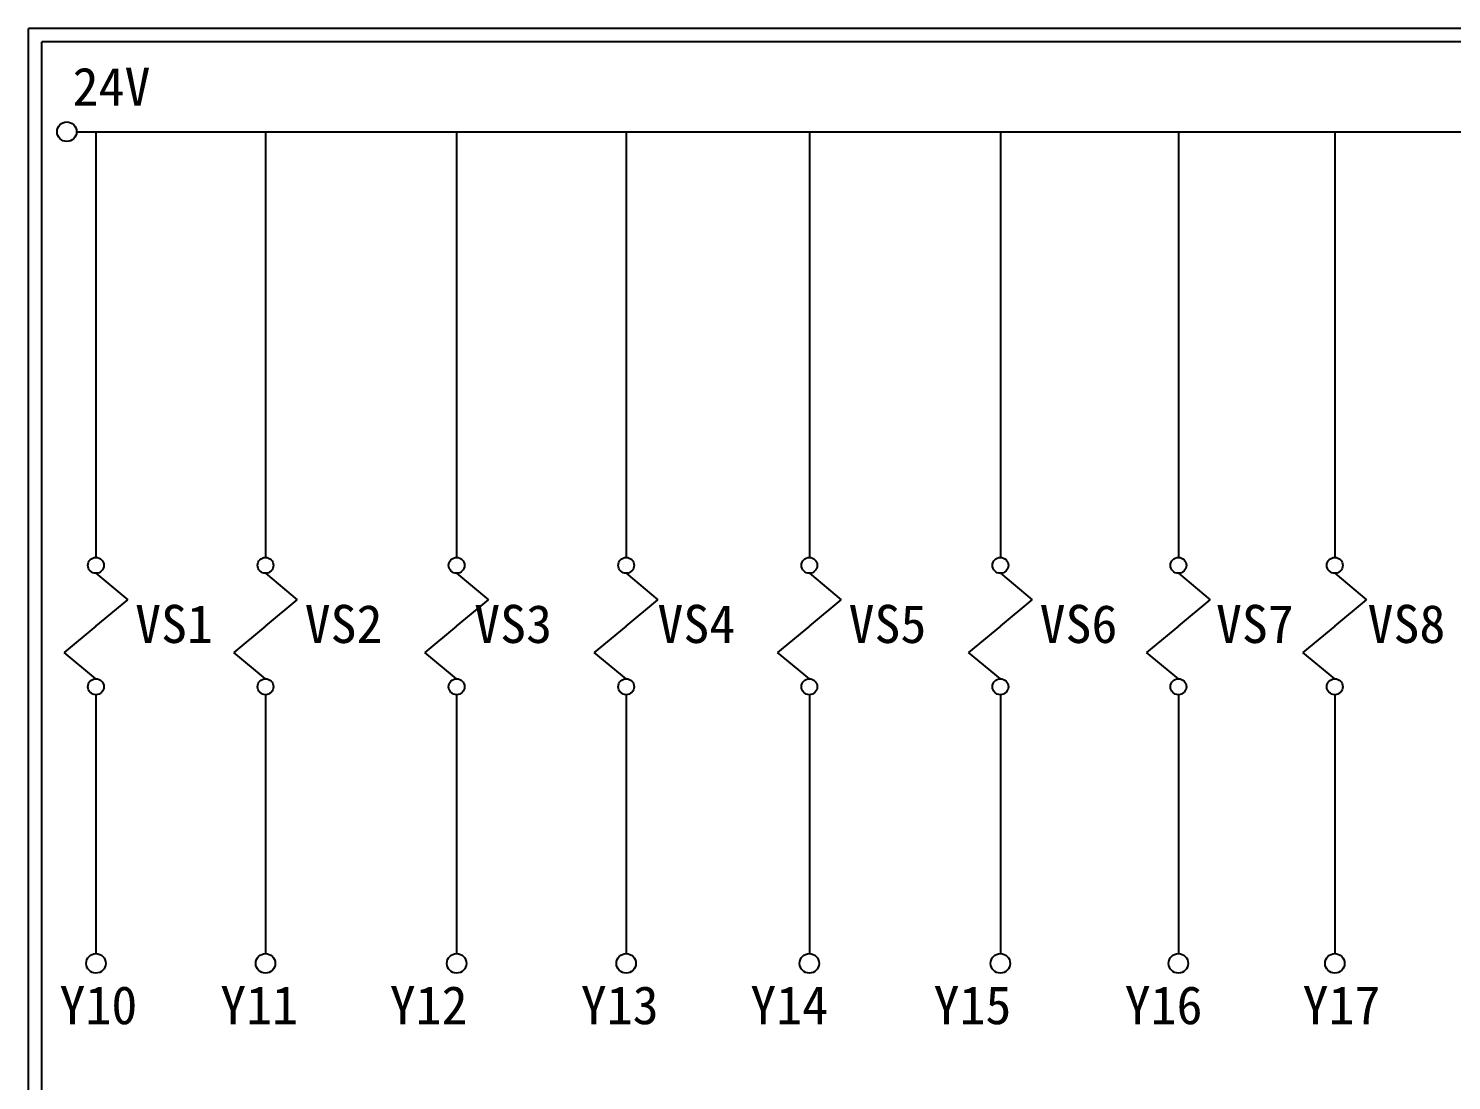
# Model space of a CAD drawing. Extents: x 926 to 1213, y 3 to 207.
# Drawn here: x 925.7 to 1060, y 107.6 to 207 of the extents above; entities that cross this region are included whole.
import ezdxf

# ---------------------------------------------------------------- set-up
doc = ezdxf.new("R2010")
doc.units = 0
doc.layers.add('圖框層', color=7, linetype='CONTINUOUS')
doc.layers.add('標尺寸層', color=3, linetype='CONTINUOUS')
doc.styles.add('STSL', font='KAIU.TTF')

msp = doc.modelspace()

# ---------------------------------------------------------------- linework, layer by layer
at = {"layer": '圖框層', "color": 7}
for p, q in [((1212.74, 206.97), (925.74, 206.97)), ((925.74, 3), (925.74, 206.97)), ((1211.49, 205.72), (926.99, 205.72)), ((926.99, 4.25), (926.99, 205.72))]:
    msp.add_line(p, q, dxfattribs=at)
at = {"layer": '標尺寸層', "color": 7}
for p, q in [((930.28, 197.22), (1207.88, 197.22)), ((932.11, 197.22), (932.11, 157.03)), ((948.11, 197.22), (948.11, 157.03)), ((966.15, 197.22), (966.15, 157.03)), ((982.15, 197.22), (982.15, 157.03)), ((999.44, 197.22), (999.44, 157.03)), ((1017.47, 197.22), (1017.47, 157.03)), ((1034.27, 197.22), (1034.27, 157.03)), ((1049.03, 197.22), (1049.03, 157.03)), ((932.11, 155.53), (935.12, 153.04)), ((948.11, 155.53), (951.11, 153.04)), ((966.15, 155.53), (969.15, 153.04)), ((982.15, 155.53), (985.15, 153.04)), ((999.44, 155.53), (1002.44, 153.04)), ((1017.47, 155.53), (1020.48, 153.04)), ((1034.27, 155.53), (1037.27, 153.04)), ((1049.03, 155.53), (1052.03, 153.04)), ((932.11, 150.55), (935.12, 153.04)), ((948.11, 150.55), (951.11, 153.04)), ((966.15, 150.55), (969.15, 153.04)), ((982.15, 150.55), (985.15, 153.04)), ((999.44, 150.55), (1002.44, 153.04)), ((1017.47, 150.55), (1020.48, 153.04)), ((1034.27, 150.55), (1037.27, 153.04)), ((1049.03, 150.55), (1052.03, 153.04)), ((932.11, 150.55), (929.11, 148.06)), ((948.11, 150.55), (945.11, 148.06)), ((966.15, 150.55), (963.14, 148.06)), ((982.15, 150.55), (979.14, 148.06)), ((999.44, 150.55), (996.43, 148.06)), ((1017.47, 150.55), (1014.47, 148.06)), ((1034.27, 150.55), (1031.27, 148.06)), ((1049.03, 150.55), (1046.02, 148.06)), ((932.11, 145.57), (929.11, 148.06)), ((948.11, 145.57), (945.11, 148.06)), ((966.15, 145.57), (963.14, 148.06)), ((982.15, 145.57), (979.14, 148.06)), ((999.44, 145.57), (996.43, 148.06)), ((1017.47, 145.57), (1014.47, 148.06)), ((1034.27, 145.57), (1031.27, 148.06)), ((1049.03, 145.57), (1046.02, 148.06)), ((932.11, 144.07), (932.11, 119.62)), ((948.11, 144.07), (948.11, 119.62)), ((966.15, 144.07), (966.15, 119.62)), ((982.15, 144.07), (982.15, 119.62)), ((999.44, 144.07), (999.44, 119.62)), ((1017.47, 144.07), (1017.47, 119.62)), ((1034.27, 144.07), (1034.27, 119.62)), ((1049.03, 144.07), (1049.03, 119.62))]:
    msp.add_line(p, q, dxfattribs=at)
for centre, radius in [((929.36, 197.22), 0.92), ((932.11, 156.28), 0.751), ((948.11, 156.28), 0.751), ((966.15, 156.28), 0.751), ((982.15, 156.28), 0.751), ((999.44, 156.28), 0.751), ((1017.47, 156.28), 0.751), ((1034.27, 156.28), 0.751), ((1049.03, 156.28), 0.751), ((932.11, 144.82), 0.751), ((948.11, 144.82), 0.751), ((966.15, 144.82), 0.751), ((982.15, 144.82), 0.751), ((999.44, 144.82), 0.751), ((1017.47, 144.82), 0.751), ((1034.27, 144.82), 0.751), ((1049.03, 144.82), 0.751), ((932.11, 118.7), 0.92), ((948.11, 118.7), 0.92), ((966.15, 118.7), 0.92), ((982.15, 118.7), 0.92), ((999.44, 118.7), 0.92), ((1017.47, 118.7), 0.92), ((1034.27, 118.7), 0.92), ((1049.03, 118.7), 0.92)]:
    msp.add_circle(centre, radius, dxfattribs=at)

# ---------------------------------------------------------------- texts
at = {"layer": '圖框層', "color": 4, "style": 'STSL'}
for s, p in [('24V', (929.91, 199.68)), ('VS1', (935.81, 148.95)), ('VS2', (951.81, 148.95)), ('VS3', (967.81, 148.95)), ('VS4', (985.1, 148.95)), ('VS5', (1003.14, 148.95)), ('VS6', (1021.17, 148.95)), ('VS7', (1037.82, 148.95)), ('VS8', (1052.12, 148.95)), ('Y10', (928.67, 112.96)), ('Y11', (943.84, 112.96)), ('Y12', (959.84, 112.96)), ('Y13', (977.87, 112.96)), ('Y14', (993.87, 112.96)), ('Y15', (1011.16, 112.96)), ('Y16', (1029.2, 112.96)), ('Y17', (1045.99, 112.96))]:
    msp.add_text(s, height=3.6, dxfattribs=at).set_placement(p)

doc.saveas('drawing.dxf')
